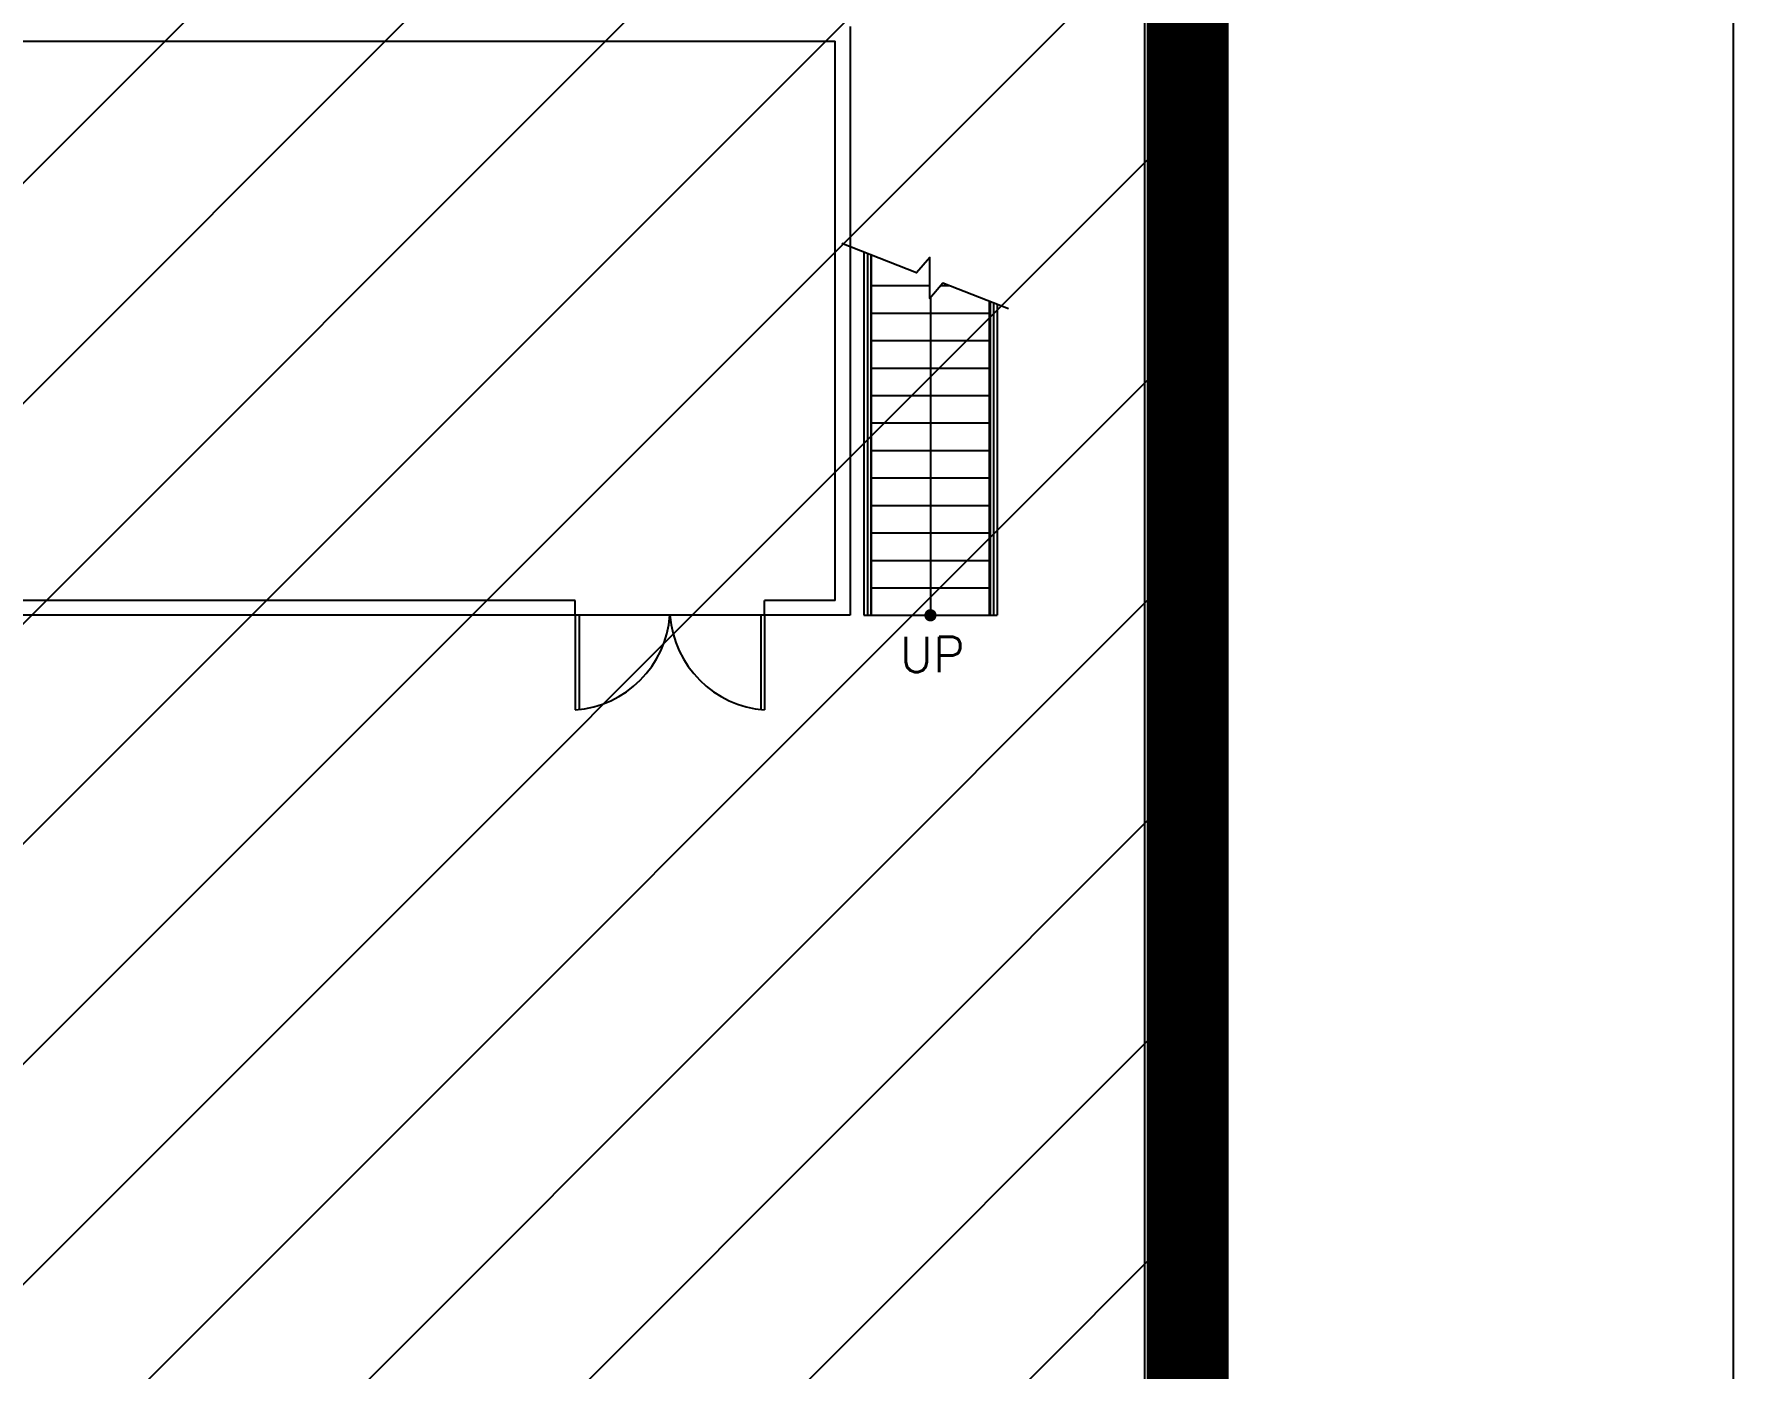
# Model space of a CAD drawing. Header units: millimetres. Extents: x -300 to 383236, y -195106 to -144646.
# Drawn here: x 376132 to 377171, y -150998 to -150182 of the extents above; entities that cross this region are included whole.
import ezdxf
from ezdxf.enums import TextEntityAlignment as Align

# ---------------------------------------------------------------- set-up
doc = ezdxf.new("R2010")
doc.units = ezdxf.units.MM
doc.header["$LTSCALE"] = 60
doc.layers.add('BACK', color=8, linetype='Continuous')
doc.layers.add('SITE BOUNDARY-AP', color=4, linetype='xxx')
doc.styles.add('RomanS', font='romans.shx', dxfattribs={"bigfont": 'whgtxt.shx'})
doc.styles.get("Standard").update_dxf_attribs({"font": 'romans.shx', "width": 0.75, "bigfont": 'whgtxt.shx'})
doc.linetypes.add('xxx', pattern='A,0.25,-0.022286,["xxx",Standard,S=0.1,R=0,X=0,Y=-0.035957],-0.221744', length=0.49403)

# ---------------------------------------------------------------- blocks, each defined once
blk = doc.blocks.new('KEY PLAN_NEW')
at = {"color": 253}
for p, q in [((-1703.86, -1491.94, 46), (-1703.86, -1611.94, 46)), ((-2120.86, -1494.94, 46), (-1706.86, -1494.94, 46)), ((-1706.86, -1608.94, 46), (-1706.86, -1494.94, 46)), ((-1700.33, -1538.2, 46), (-1700.33, -1611.94, 46)), ((-1699.61, -1538.48, 46), (-1699.61, -1611.94, 46)), ((-1699.46, -1544.74, 46), (-1687.62, -1544.74, 46)), ((-1687.46, -1547.21, 46), (-1687.46, -1611.94, 46)), ((-1685.35, -1544.74, 46), (-1683.63, -1544.74, 46)), ((-1675.31, -1548, 46), (-1675.31, -1611.94, 46)), ((-1699.46, -1550.34, 46), (-1675.46, -1550.34, 46)), ((-1674.6, -1548.28, 46), (-1674.6, -1611.94, 46)), ((-1699.46, -1555.94, 46), (-1675.46, -1555.94, 46)), ((-1699.46, -1561.54, 46), (-1675.46, -1561.54, 46)), ((-1699.46, -1567.14, 46), (-1675.46, -1567.14, 46)), ((-1699.46, -1572.74, 46), (-1675.46, -1572.74, 46)), ((-1699.46, -1578.34, 46), (-1675.46, -1578.34, 46)), ((-1699.46, -1583.94, 46), (-1675.46, -1583.94, 46)), ((-1699.46, -1589.54, 46), (-1675.46, -1589.54, 46)), ((-1699.46, -1595.14, 46), (-1675.46, -1595.14, 46)), ((-1699.46, -1600.74, 46), (-1675.46, -1600.74, 46)), ((-1699.46, -1606.34, 46), (-1675.46, -1606.34, 46)), ((-1759.86, -1608.94, 46), (-2120.86, -1608.94, 46)), ((-1759.86, -1611.94, 46), (-1759.86, -1608.94, 46)), ((-1706.86, -1608.94, 46), (-1721.26, -1608.94, 46)), ((-1721.26, -1611.94, 46), (-1721.26, -1608.94, 46)), ((-1703.86, -1611.94, 46), (-2123.86, -1611.94, 46)), ((-1759.86, -1611.94, 46), (-1759.86, -1631.24, 46)), ((-1759.06, -1611.94, 46), (-1759.06, -1631.17, 46)), ((-1722.06, -1611.94, 46), (-1722.06, -1631.17, 46)), ((-1721.26, -1611.94, 46), (-1721.26, -1631.24, 46))]:
    blk.add_line(p, q, dxfattribs=at)
at = {"color": 253, "elevation": 46}
for points in [[(-1671.55, -1549.48), (-1684.92, -1544.24), (-1687.62, -1547.4), (-1687.62, -1538.98), (-1690.28, -1542.14), (-1705.55, -1536.16)], [(-1701.06, -1537.92), (-1701.06, -1611.94)], [(-1699.46, -1611.94), (-1699.46, -1538.54)], [(-1675.46, -1611.94), (-1675.46, -1547.95)], [(-1673.86, -1548.57), (-1673.86, -1611.94)], [(-1701.06, -1611.94), (-1673.86, -1611.94)]]:
    blk.add_lwpolyline(points, dxfattribs=at)
blk.add_lwpolyline([(-1687.46, -1547.21, 0, 2, 0), (-1687.46, -1553.21, 0, 0, 0), (-1687.46, -1550.39, 0, 0, 0)], format="xyseb", dxfattribs=at)
at = {"color": 253, "const_width": 1.25, "elevation": 46}
blk.add_lwpolyline([(-1686.84, -1611.94, 1), (-1688.09, -1611.94, 1)], format="xyb", close=True, dxfattribs=at)
at = {"color": 253}
for centre, start, end in [((-1761.42, -1610.39, 46), 274.2611, 355.7389), ((-1719.71, -1610.39, 46), 184.2611, 265.7389)]:
    blk.add_arc(centre, 20.91, start, end, dxfattribs=at)
at = {"layer": 'SITE BOUNDARY-AP', "color": 253, "linetype": 'Continuous', "ltscale": 10000, "flags": 128}
for points in [[(-1643.86, -1411.89), (-1643.86, -1959.61)], [(-1523.86, -1411.89), (-1523.86, -1932.07)]]:
    blk.add_lwpolyline(points, dxfattribs=at)
at = {"color": 253, "style": 'RomanS'}
blk.add_text('UP', height=7.2, dxfattribs=at).set_placement((-1687.09, -1623.54, 46), align=Align.CENTER)

msp = doc.modelspace()

# ---------------------------------------------------------------- hatches: boundary and pattern name
h = msp.add_hatch()
h.set_pattern_fill('ANSI31', color=3, scale=30)
h.set_pattern_definition([(45, (370071.35, -304771.26), (-67.35192, 67.35192), [])])
h.paths.add_polyline_path([(376837.6, -151163.3), (373336.1, -151163.3), (373336.1, -148265.6), (376837.6, -148265.6)])

# ---------------------------------------------------------------- linework, layer by layer
at = {"layer": 'BACK', "color": 3, "const_width": 50, "elevation": 136.6}
msp.add_lwpolyline([(376837.6, -151163.3), (373336.1, -151163.3), (373336.1, -148265.6), (376837.6, -148265.6)], close=True, dxfattribs=at)

# ---------------------------------------------------------------- block references
at = {"xscale": 3, "yscale": 3, "zscale": 3}
msp.add_blockref('KEY PLAN_NEW', (381742.7, -145702.1), dxfattribs=at)

doc.saveas('drawing.dxf')
